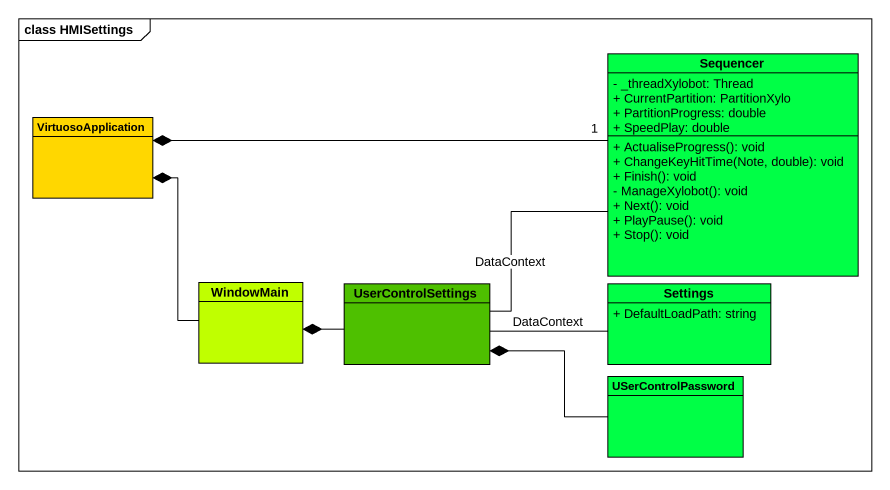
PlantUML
@startuml
mainframe class HMISettings
hide circle
hide empty members
skinparam classAttributeIconSize 0
class Sequencer #00FF46 {
  - _threadXylobot: Thread
  + CurrentPartition: PartitionXylo
  + PartitionProgress: double
  + SpeedPlay: double
  + ActualiseProgress(): void
  + ChangeKeyHitTime(Note, double): void
  + Finish(): void
  - ManageXylobot(): void
  + Next(): void
  + PlayPause(): void
  + Stop(): void
}
class VirtuosoApplication #FFD700
class WindowMain #C0FF00
class UserControlSettings #4EC000
class Settings #00FF46 {
  + DefaultLoadPath: string
}
class USerControlPassword #00FF46
Sequencer "1" -left-* VirtuosoApplication
Sequencer -left- UserControlSettings : DataContext
WindowMain -up-* VirtuosoApplication
UserControlSettings -left-* WindowMain
Settings -left- UserControlSettings : DataContext
USerControlPassword -left-* UserControlSettings
@enduml
